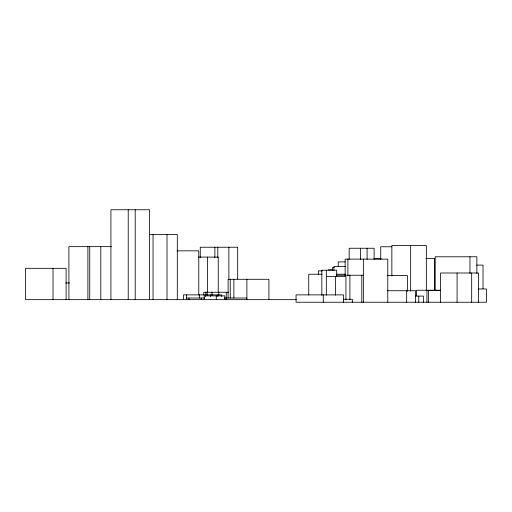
<?xml version="1.0" encoding="UTF-8"?>
<svg xmlns="http://www.w3.org/2000/svg" width="512" height="512" viewBox="0 0 512 512"><rect width="100%" height="100%" fill="white"/><g stroke="black" fill="none" stroke-linecap="round" stroke-linejoin="round"><path stroke-width="0.77" d="M149.536 234.547L177.312 234.547L177.312 299.654M111.475 246.65L68.902 246.65L68.902 299.654M391.853 246.771L380.723 246.771L380.723 259.45M176.973 250.842L198.784 250.842L198.784 294.931M198.31 257.088L218.24 257.088L218.24 292.557M425.882 258.413L434.566 258.413L434.566 290.285M374.112 258.752L381.267 258.752M345.261 261.907L338.24 261.907L338.24 266.65M476.698 265.107L483.014 265.107L483.014 288.806M345.734 266.406L333.926 266.406L333.926 270.387M334.182 267.565L332.582 267.565L332.582 270.72M328.224 269.818L332.73 269.818M322.208 270.886L318.374 270.886L318.374 274.803M322.131 274.234L308.755 274.234L308.755 295.034M336.256 274.234L345.568 274.234M336.403 275.232L363.366 275.232M387.117 275.578L407.482 275.578L407.482 291.258M326.323 276.525L345.939 276.525L345.939 299.898M65.741 282.938L69.619 282.938M478.432 288.96L486.4 288.96L486.4 302.234L296.058 302.234L296.058 294.88L343.539 294.88L343.539 302.234M440.442 290.266L416.422 290.266L416.422 295.853M440.557 290.33L428.448 290.33L428.448 302.234M387.13 290.733L415.584 290.733L415.584 302.234M228.582 292.25L203.744 292.25L203.744 295.213M415.514 296.09L423.373 296.09L423.373 302.234M186.387 298.016L204.762 298.016M224.269 298.016L246.886 298.016M343.546 299.27L352.326 299.27L352.326 302.234M296.256 299.654L25.6 299.654L25.6 268.32L66.106 268.32L66.106 299.654M478.509 302.234L478.509 272.998L440.557 272.998L440.557 302.234M476.864 273.53L476.864 256.781L435.206 256.781L435.206 290.272M471.68 272.998L471.68 302.234M469.971 256.781L469.971 273.53M457.075 272.998L457.075 302.234M426.944 290.266L426.944 302.234M426.336 290.285L426.336 245.498L391.853 245.498L391.853 276.09M418.765 296.09L418.765 302.234M410.656 245.498L410.656 291.046M406.675 290.733L406.675 302.234M387.776 302.234L387.776 259.117L345.126 259.117L345.126 275.885M374.112 259.366L374.112 248.25L349.165 248.25L349.165 259.366M367.091 248.25L367.091 259.366M363.366 259.117L363.366 302.234M361.798 275.232L361.798 302.234M360.416 248.25L360.416 259.366M349.901 275.232L349.901 299.853M347.891 259.117L347.891 275.885M336.71 276.467L336.71 270.214L321.837 270.214L321.837 295.206M335.565 276.525L335.565 295.226M326.323 270.214L326.323 295.226M323.264 294.88L323.264 302.234M268.909 299.654L268.909 279.29L228.115 279.29L228.115 298.086M246.886 279.29L246.886 299.654M237.677 279.008L237.677 247.238L200.269 247.238L200.269 257.562M233.869 279.29L233.869 298.086M230.246 279.29L230.246 298.086M228.864 247.238L228.864 279.008M226.259 292.25L226.259 299.654M224.845 299.654L224.845 295.885L204.205 295.885L204.205 299.654M221.709 296.467L221.709 294.874L183.533 294.874L183.533 299.654M218.79 292.25L218.79 295.213M217.798 247.238L217.798 257.562M217.85 294.874L217.85 296.467M216.262 295.885L216.262 299.654M214.867 247.238L214.867 257.562M212 292.25L212 295.213M210.566 294.874L210.566 296.467M207.424 257.088L207.424 292.557M207.174 292.25L207.174 295.213M205.805 292.25L205.805 295.213M205.536 294.874L205.536 296.467M201.235 298.016L201.235 299.654M199.315 294.874L199.315 298.061M188.954 298.016L188.954 299.654M186.387 294.874L186.387 299.654M167.014 234.547L167.014 299.654M153.037 234.547L153.037 299.654M149.536 299.654L149.536 209.766L110.925 209.766L110.925 299.654M135.206 209.766L135.206 299.654M128.224 209.766L128.224 299.654M100.806 246.65L100.806 299.654M89.728 246.65L89.728 299.654M87.898 246.65L87.898 299.654M53.018 268.32L53.018 299.654"/></g></svg>
